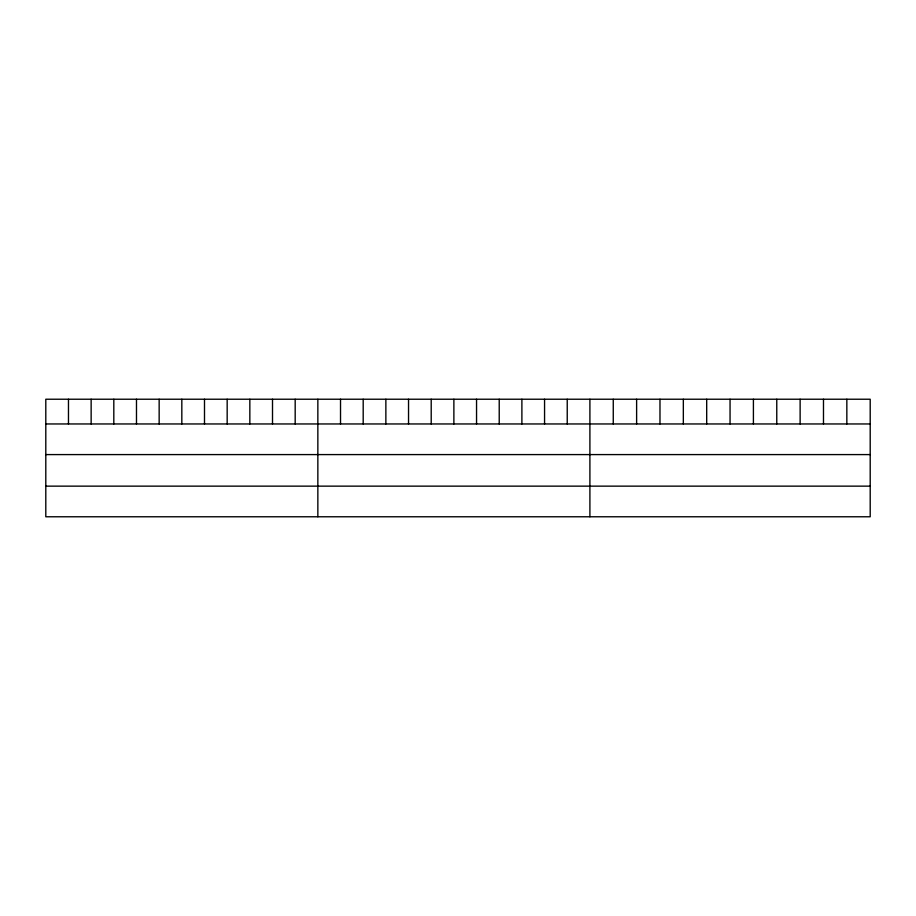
<?xml version="1.0" encoding="UTF-8"?>
<svg xmlns="http://www.w3.org/2000/svg" width="916" height="916" viewBox="0 0 916 916"><rect width="100%" height="100%" fill="white"/><g stroke="black" fill="none" stroke-linecap="round" stroke-linejoin="round"><path stroke-width="1.37" d="M870.2 423.959L870.2 516.773L45.8 516.773L45.8 399.227L870.2 399.227L870.2 423.959L45.8 423.959M45.8 454.588L870.2 454.588M45.8 486.144L870.2 486.144M846.842 399.227L846.842 423.959M823.484 399.227L823.484 423.959M800.126 399.227L800.126 423.959M776.768 399.227L776.768 423.959M753.41 399.227L753.41 423.959M730.052 399.227L730.052 423.959M706.694 399.227L706.694 423.959M683.336 399.227L683.336 423.959M659.978 399.227L659.978 423.959M636.62 399.227L636.62 423.959M613.262 399.227L613.262 423.959M589.904 399.227L589.904 516.773M567.233 399.227L567.233 423.959M544.562 399.227L544.562 423.959M521.891 399.227L521.891 423.959M499.22 399.227L499.22 423.959M476.549 399.227L476.549 423.959M453.878 399.227L453.878 423.959M431.207 399.227L431.207 423.959M408.536 399.227L408.536 423.959M385.865 399.227L385.865 423.959M363.194 399.227L363.194 423.959M340.523 399.227L340.523 423.959M317.852 399.227L317.852 516.773M295.181 399.227L295.181 423.959M272.51 399.227L272.51 423.959M249.839 399.227L249.839 423.959M227.168 399.227L227.168 423.959M204.497 399.227L204.497 423.959M181.826 399.227L181.826 423.959M159.155 399.227L159.155 423.959M136.484 399.227L136.484 423.959M113.813 399.227L113.813 423.959M91.142 399.227L91.142 423.959M68.471 399.227L68.471 423.959"/></g></svg>
